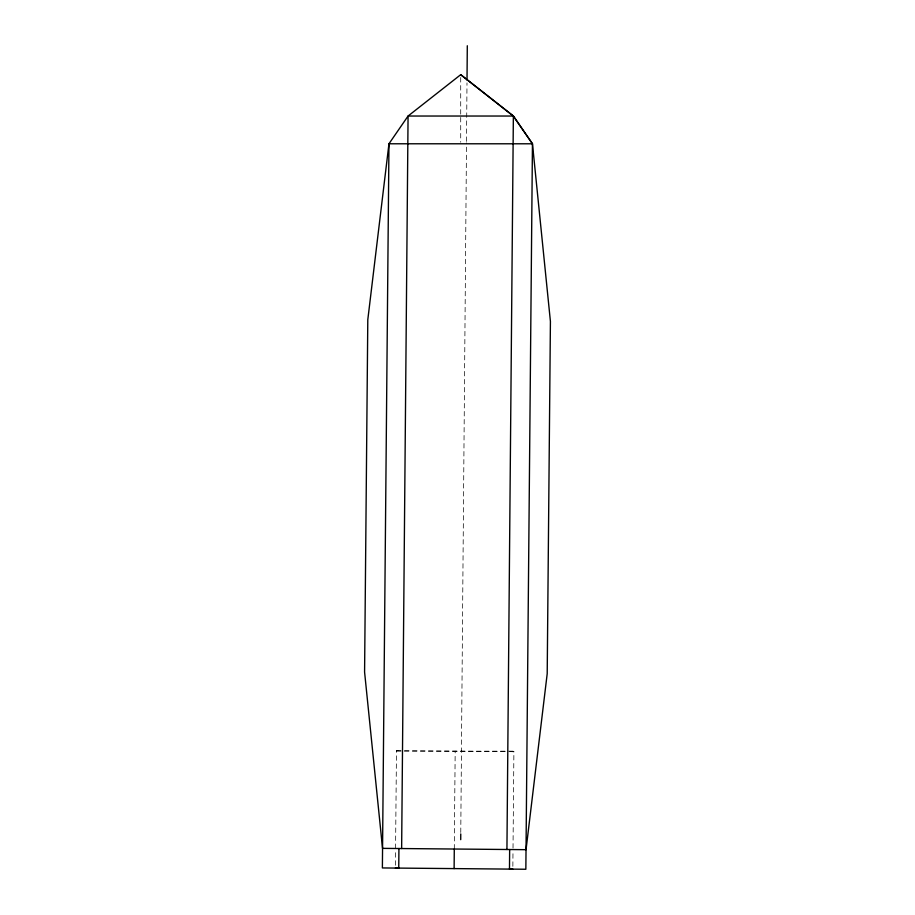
<?xml version="1.0" encoding="UTF-8"?>
<svg xmlns="http://www.w3.org/2000/svg" width="915" height="915" viewBox="0 0 915 915"><rect width="100%" height="100%" fill="white"/><g stroke="black" fill="none" stroke-linecap="round" stroke-linejoin="round"><path stroke-width="0.69" stroke-dasharray="4.58 3.43" d="M395.429 865.27L395.566 849.886M395.577 848.491L396.469 750.632L398.471 750.655M454.286 849.029L455.178 751.169M460.771 832.513L466.501 142.843M466.513 141.413L466.993 82.876M512.857 866.333L512.995 850.961M513.018 848.136L513.898 751.707L507.207 751.638M396.458 751.169L403.16 751.169M404.327 751.169L513.898 751.169M511.897 751.684L513.898 751.707M396.469 750.632L506.029 751.627M460.714 77.535L460.714 114.615M460.714 117.406L460.714 142.237"/><path stroke-width="1.37" d="M398.746 868.083L398.929 848.514M401.639 848.537L408.067 116.033L460.714 74.687L513.361 116.033L532.45 143.792L550.418 321.417L547.204 673.714L526.034 849.68L382.55 848.365L364.582 672.045L367.796 319.747L388.966 143.781L408.067 116.033L513.361 116.033L532.45 143.792L525.851 869.25L382.379 867.946L388.966 143.781L532.45 143.792M454.115 868.598L454.286 849.017M460.714 839.661L460.76 833.942M467.016 80.017L467.302 45.75M506.933 849.497L513.361 116.033L460.714 74.687M509.483 869.101L509.655 849.532M395.394 868.061L397.396 868.083M510.822 869.113L512.823 869.136"/></g></svg>
